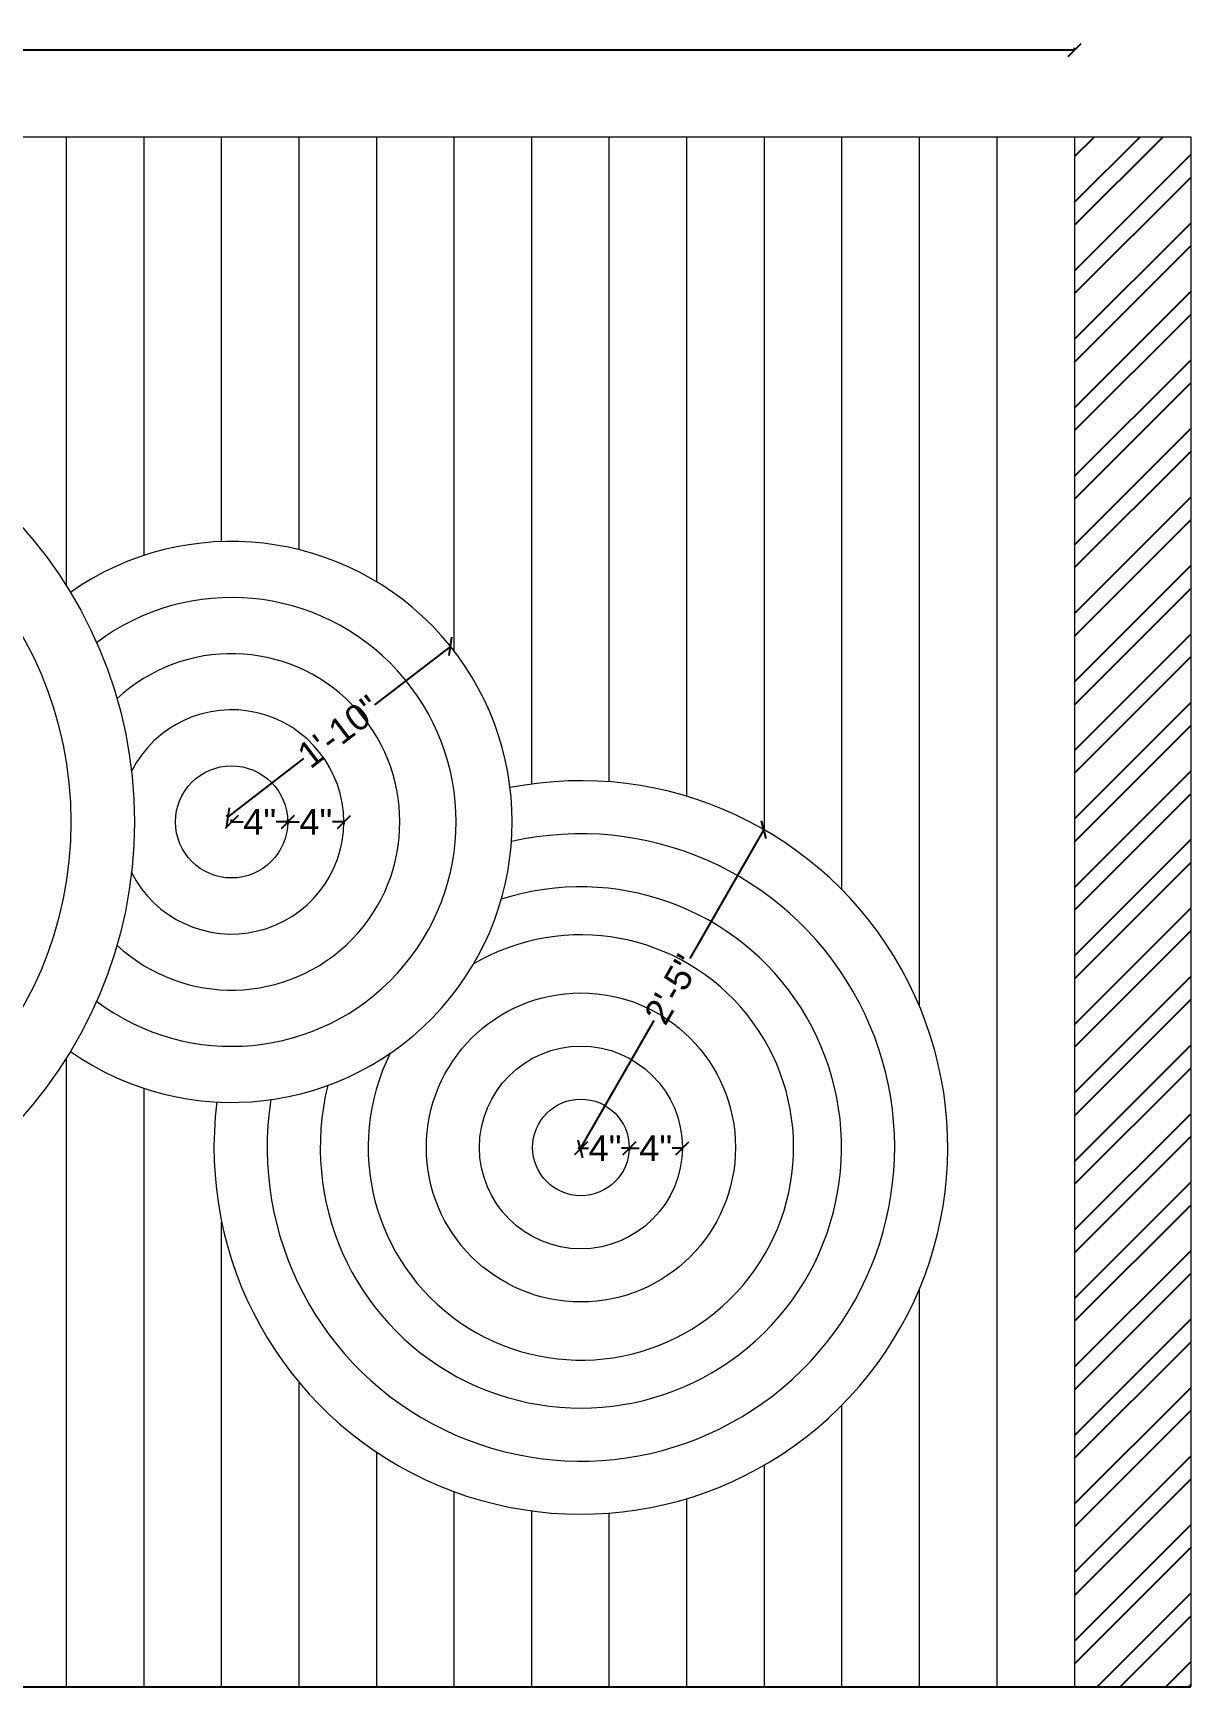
# Model space of a CAD drawing. Header units: inches. Extents: x 213 to 17763, y -4830 to 1802.
# Drawn here: x 16943.5 to 17033.1, y -2115 to -1987 of the extents above; entities that cross this region are included whole.
import ezdxf

# ---------------------------------------------------------------- set-up
doc = ezdxf.new("R2010")
doc.units = ezdxf.units.IN
doc.header["$MEASUREMENT"] = 0
doc.layers.add('IEL-HATCH-002', color=7, linetype='Continuous')
doc.layers.add('wall', color=3, linetype='Continuous', lineweight=70)
doc.styles.add('b.k', font='verdana.ttf')
doc.styles.get("Standard").update_dxf_attribs({"font": 'arial.ttf'})
doc.dimstyles.new('STANDARD$0', dxfattribs={"dimscale": 0, "dimtxt": 6, "dimasz": 3, "dimexe": 2, "dimexo": 2, "dimgap": 0, "dimtad": 0, "dimtih": 1, "dimtoh": 1, "dimdec": 1, "dimzin": 0, "dimdsep": 46, "dimlunit": 4, "dimtxsty": 'b.k', "dimcen": 2.5, "dimclrd": 256, "dimclre": 256, "dimclrt": 256, "dimadec": 0, "dimazin": 0, "dimtfac": 1, "dimtdec": 1, "dimtofl": 0, "dimtmove": 2, "dimatfit": 2, "dimfxl": 1, "dimfrac": 2, "dimtolj": 1, "dimtzin": 0, "dimlwd": 9, "dimlwe": 9, "dimarcsym": 0})

# ---------------------------------------------------------------- blocks, each defined once
blk = doc.blocks.new('_Oblique')
at = {"layer": 'wall', "color": 0, "lineweight": -2}
blk.add_line((-0.5, -0.5), (0.5, 0.5), dxfattribs=at)
blk = doc.blocks.new('*D1200')
at = {"color": 1, "lineweight": -2, "transparency": 16777216}
for p, q in [((16958.85, -2048.05), (16958.85, -2047.87)), ((16958.85, -2048.05), (16959.75, -2048.05)), ((16963.2, -2048.05), (16962.3, -2048.05)), ((16963.2, -2048.05), (16963.2, -2047.87))]:
    blk.add_line(p, q, dxfattribs=at)
at = {"layer": 'Defpoints', "color": 0, "transparency": 16777216}
for p in [(16958.85, -2048.05), (16963.2, -2048.05), (16963.2, -2048.05)]:
    blk.add_point(p, dxfattribs=at)
at = {"color": 1, "lineweight": -2, "transparency": 16777216, "rotation": 180}
blk.add_blockref('_Oblique', (16958.85, -2048.05), dxfattribs=at)
at = {"color": 1, "lineweight": -2, "transparency": 16777216}
blk.add_blockref('_Oblique', (16963.2, -2048.05), dxfattribs=at)
at = {"color": 1, "transparency": 16777216, "insert": (16961.03, -2048.05), "char_height": 2, "attachment_point": 5}
blk.add_mtext('\\A1;4"', dxfattribs=at)
blk = doc.blocks.new('*D1201')
at = {"color": 1, "lineweight": -2, "transparency": 16777216}
for p, q in [((16963.2, -2048.05), (16963.2, -2048.23)), ((16963.2, -2048.05), (16964.09, -2048.05)), ((16967.54, -2048.05), (16966.65, -2048.05)), ((16967.54, -2048.05), (16967.54, -2048.23))]:
    blk.add_line(p, q, dxfattribs=at)
at = {"layer": 'Defpoints', "color": 0, "transparency": 16777216}
for p in [(16963.2, -2048.05), (16967.54, -2048.05), (16967.54, -2048.05)]:
    blk.add_point(p, dxfattribs=at)
at = {"color": 1, "lineweight": -2, "transparency": 16777216, "rotation": 180}
blk.add_blockref('_Oblique', (16963.2, -2048.05), dxfattribs=at)
at = {"color": 1, "lineweight": -2, "transparency": 16777216}
blk.add_blockref('_Oblique', (16967.54, -2048.05), dxfattribs=at)
at = {"color": 1, "transparency": 16777216, "insert": (16965.37, -2048.05), "char_height": 2, "attachment_point": 5}
blk.add_mtext('\\A1;4"', dxfattribs=at)
blk = doc.blocks.new('*D1207')
at = {"color": 1, "lineweight": -2, "transparency": 16777216}
for p, q in [((16975.79, -2034.46), (16969.9, -2038.98)), ((16975.81, -2034.49), (16975.68, -2034.32)), ((16958.56, -2047.67), (16964.45, -2043.15)), ((16958.58, -2047.7), (16958.45, -2047.52))]:
    blk.add_line(p, q, dxfattribs=at)
at = {"layer": 'Defpoints', "color": 0, "transparency": 16777216}
for p in [(16975.79, -2034.46), (16976.08, -2034.84), (16958.85, -2048.05)]:
    blk.add_point(p, dxfattribs=at)
at = {"color": 1, "lineweight": -2, "transparency": 16777216}
for p, rotation in [((16975.79, -2034.46), 37.47041109734113), ((16958.56, -2047.67), 217.4704110973411)]:
    blk.add_blockref('_Oblique', p, dxfattribs=dict(at, rotation=rotation))
at = {"color": 1, "transparency": 16777216, "insert": (16967.17, -2041.06), "char_height": 2, "attachment_point": 5, "rotation": 37.4704}
blk.add_mtext('\\A1;1\'-10"', dxfattribs=at)
blk = doc.blocks.new('*D1194')
at = {"color": 1, "lineweight": -2, "transparency": 16777216}
for p, q in [((16985.88, -2073.31), (16985.88, -2073.49)), ((16985.88, -2073.31), (16986.47, -2073.31)), ((16989.62, -2073.31), (16989.03, -2073.31)), ((16989.62, -2073.31), (16989.62, -2073.49))]:
    blk.add_line(p, q, dxfattribs=at)
at = {"layer": 'Defpoints', "color": 0, "transparency": 16777216}
for p in [(16985.88, -2073.25), (16989.62, -2073.25), (16989.62, -2073.31)]:
    blk.add_point(p, dxfattribs=at)
at = {"color": 1, "lineweight": -2, "transparency": 16777216, "rotation": 180}
blk.add_blockref('_Oblique', (16985.88, -2073.31), dxfattribs=at)
at = {"color": 1, "lineweight": -2, "transparency": 16777216}
blk.add_blockref('_Oblique', (16989.62, -2073.31), dxfattribs=at)
at = {"color": 1, "transparency": 16777216, "insert": (16987.75, -2073.31), "char_height": 2, "attachment_point": 5}
blk.add_mtext('\\A1;4"', dxfattribs=at)
blk = doc.blocks.new('*D1195')
at = {"color": 1, "lineweight": -2, "transparency": 16777216}
for p, q in [((16989.62, -2073.31), (16989.62, -2073.49)), ((16989.62, -2073.31), (16990.39, -2073.31)), ((16993.72, -2073.31), (16992.95, -2073.31)), ((16993.72, -2073.31), (16993.72, -2073.49))]:
    blk.add_line(p, q, dxfattribs=at)
at = {"layer": 'Defpoints', "color": 0, "transparency": 16777216}
for p in [(16989.62, -2073.25), (16993.72, -2073.3), (16993.72, -2073.31)]:
    blk.add_point(p, dxfattribs=at)
at = {"color": 1, "lineweight": -2, "transparency": 16777216, "rotation": 180}
blk.add_blockref('_Oblique', (16989.62, -2073.31), dxfattribs=at)
at = {"color": 1, "lineweight": -2, "transparency": 16777216}
blk.add_blockref('_Oblique', (16993.72, -2073.31), dxfattribs=at)
at = {"color": 1, "transparency": 16777216, "insert": (16991.67, -2073.31), "char_height": 2, "attachment_point": 5}
blk.add_mtext('\\A1;4"', dxfattribs=at)
blk = doc.blocks.new('*D1196')
at = {"color": 1, "lineweight": -2, "transparency": 16777216}
for p, q in [((17000.04, -2048.64), (16994.31, -2058.61)), ((17000.04, -2048.64), (16999.88, -2048.55)), ((16985.83, -2073.38), (16991.56, -2063.41)), ((16985.83, -2073.38), (16985.68, -2073.29))]:
    blk.add_line(p, q, dxfattribs=at)
at = {"layer": 'Defpoints', "color": 0, "transparency": 16777216}
for p in [(17000.04, -2048.64), (17000.08, -2048.67), (16985.88, -2073.4)]:
    blk.add_point(p, dxfattribs=at)
at = {"color": 1, "lineweight": -2, "transparency": 16777216}
for p, rotation in [((17000.04, -2048.64), 60.1314322979547), ((16985.83, -2073.38), 240.1314322979547)]:
    blk.add_blockref('_Oblique', p, dxfattribs=dict(at, rotation=rotation))
at = {"color": 1, "transparency": 16777216, "insert": (16992.94, -2061.01), "char_height": 2, "attachment_point": 5, "rotation": 60.1314}
blk.add_mtext('\\A1;2\'-5"', dxfattribs=at)
blk = doc.blocks.new('*D1205')
at = {"color": 1, "lineweight": -2, "transparency": 16777216}
for p, q in [((16856.08, -1988.34), (16856.08, -1988.12)), ((17024.08, -1988.34), (17024.08, -1988.12)), ((16856.08, -1988.3), (16938.39, -1988.3)), ((17024.08, -1988.3), (16941.78, -1988.3))]:
    blk.add_line(p, q, dxfattribs=at)
at = {"layer": 'Defpoints', "color": 0, "transparency": 16777216}
for p in [(17024.08, -1988.3), (16856.08, -1995.01), (17024.08, -1995.01)]:
    blk.add_point(p, dxfattribs=at)
at = {"color": 1, "lineweight": -2, "transparency": 16777216, "rotation": 180}
blk.add_blockref('_Oblique', (16856.08, -1988.3), dxfattribs=at)
at = {"color": 1, "lineweight": -2, "transparency": 16777216}
blk.add_blockref('_Oblique', (17024.08, -1988.3), dxfattribs=at)
at = {"color": 1, "transparency": 16777216, "insert": (16940.08, -1988.3), "char_height": 2, "attachment_point": 5}
blk.add_mtext("\\A1;14'", dxfattribs=at)

msp = doc.modelspace()

# ---------------------------------------------------------------- hatches: boundary and pattern name
at = {"layer": 'IEL-HATCH-002', "true_color": 0xf27172, "transparency": 33554687}
h = msp.add_hatch(dxfattribs=at)
h.set_pattern_fill('ANSI32', color=11, scale=10)
h.set_pattern_definition([(45, (-814.6692, -386.327), (-2.6516504, 2.6516504), []), (45, (-812.9015, -386.327), (-2.6516504, 2.6516504), [])])
h.paths.add_polyline_path([(16856.08, -1995.01), (16847.08, -1995.01), (16847.08, -2115.01), (16856.08, -2115.01)])
h.paths.add_polyline_path([(17033.08, -1995.01), (17024.08, -1995.01), (17024.08, -2115.01), (17033.08, -2115.01)])

# ---------------------------------------------------------------- linework, layer by layer
at = {"lineweight": 5}
for p, q in [((16847.08, -1995.01), (17033.08, -1995.01)), ((17024.08, -1995.01), (17024.08, -2115.01)), ((17033.08, -1995.01), (17033.08, -2115.01))]:
    msp.add_line(p, q, dxfattribs=at)
at = {"color": 252, "lineweight": 5, "true_color": 0x939598}
for p, q in [((16946.08, -2029.8), (16946.08, -1995.01)), ((16952.08, -2027.43), (16952.08, -1995.01)), ((16958.08, -2026.36), (16958.08, -1995.01)), ((16964.08, -2026.98), (16964.08, -1995.01)), ((16970.08, -2029.47), (16970.08, -1995.01)), ((16976.08, -2034.84), (16976.08, -1995.01)), ((16982.08, -2045.11), (16982.08, -1995.01)), ((16988.08, -2044.94), (16988.08, -1995.01)), ((16994.08, -2046.07), (16994.08, -1995.01)), ((17000.08, -2048.67), (17000.08, -1995.01)), ((17006.08, -2053.3), (17006.08, -1995.01)), ((17012.08, -2062.32), (17012.08, -1995.01)), ((17018.08, -2115.01), (17018.08, -1995.01)), ((16946.08, -2115.01), (16946.08, -2066.3)), ((16952.08, -2115.01), (16952.08, -2068.67)), ((16958.08, -2115.01), (16958.08, -2079.03)), ((17012.08, -2115.01), (17012.08, -2084.17)), ((16964.08, -2115.01), (16964.08, -2091.44)), ((17006.08, -2115.01), (17006.08, -2093.19)), ((16970.08, -2115.01), (16970.08, -2096.84)), ((17000.08, -2115.01), (17000.08, -2097.83)), ((16976.08, -2115.01), (16976.08, -2099.9)), ((16994.08, -2115.01), (16994.08, -2100.43)), ((16982.08, -2115.01), (16982.08, -2101.38)), ((16988.08, -2115.01), (16988.08, -2101.55))]:
    msp.add_line(p, q, dxfattribs=at)
msp.add_line((16847.08, -2115.01), (17033.08, -2115.01))
for centre, radius in [((16916.96, -2048.05), 34.37), ((16916.96, -2048.05), 29.46), ((16958.85, -2048.05), 4.34), ((16985.88, -2073.25), 11.96), ((16985.88, -2073.25), 7.85), ((16985.88, -2073.25), 3.74)]:
    msp.add_circle(centre, radius, dxfattribs=at)
for centre, radius, start, end in [((16958.85, -2048.05), 21.71, 234.9295, 125.0705), ((16958.85, -2048.05), 17.37, 233.0122, 126.9878), ((16958.85, -2048.05), 13.02, 227.0556, 132.9444), ((16958.85, -2048.05), 8.68, 206.8245, 153.1755), ((16985.88, -2073.25), 28.39, 172.8741, 101.1284), ((16985.88, -2073.25), 24.28, 171.2279, 102.7746), ((16985.88, -2073.25), 20.17, 166.2288, 107.7737), ((16985.88, -2073.25), 16.46, 153.6969, 120.3056)]:
    msp.add_arc(centre, radius, start, end, dxfattribs=at)

# ---------------------------------------------------------------- dimensions: what is measured, and where the dimension line sits
for base, p1, p2, override, picture, middle in [((17024.08, -1988.3), (16856.08, -1995.01), (17024.08, -1995.01), {"dimscale": 1, "dimtxt": 2, "dimasz": 1, "dimexe": 0.18, "dimexo": 0.0625, "dimgap": 0.09, "dimtih": 0, "dimtoh": 0, "dimdec": 0, "dimtxsty": 'Standard', "dimblk": 'Oblique', "dimcen": 0.09, "dimclrd": 1, "dimclre": 1, "dimclrt": 1, "dimtdec": 0, "dimtmove": 1, "dimatfit": 3, "dimldrblk": 'Oblique', "dimfxl": 0.03937, "dimfxlon": 1, "dimfrac": 0, "dimlwd": 65534, "dimlwe": 65534, "dimarcsym": 1}, '*D1205', (16940.08, -1988.3)), ((16963.2, -2048.05), (16958.85, -2048.05), (16963.2, -2048.05), {"dimscale": 1, "dimtxt": 2, "dimasz": 1, "dimexe": 0.18, "dimexo": 0.0625, "dimgap": 0.09, "dimtih": 0, "dimtoh": 0, "dimdec": 0, "dimtxsty": 'Standard', "dimblk": 'Oblique', "dimcen": 0.09, "dimclrd": 1, "dimclre": 1, "dimclrt": 1, "dimtdec": 0, "dimtmove": 0, "dimatfit": 3, "dimldrblk": 'Oblique', "dimfxl": 0.03937, "dimfxlon": 1, "dimfrac": 0, "dimlwd": 65534, "dimlwe": 65534, "dimarcsym": 1}, '*D1200', (16961.03, -2048.05)), ((16967.54, -2048.05), (16963.2, -2048.05), (16967.54, -2048.05), {"dimscale": 1, "dimtxt": 2, "dimasz": 1, "dimexe": 0.18, "dimexo": 0.0625, "dimgap": 0.09, "dimtih": 0, "dimtoh": 0, "dimdec": 0, "dimtxsty": 'Standard', "dimblk": 'Oblique', "dimcen": 0.09, "dimclrd": 1, "dimclre": 1, "dimclrt": 1, "dimtdec": 0, "dimtmove": 0, "dimatfit": 3, "dimldrblk": 'Oblique', "dimfxl": 0.03937, "dimfxlon": 1, "dimfrac": 0, "dimlwd": 65534, "dimlwe": 65534, "dimarcsym": 1}, '*D1201', (16965.37, -2048.05)), ((16989.62, -2073.31), (16985.88, -2073.25), (16989.62, -2073.25), {"dimscale": 1, "dimtxt": 2, "dimasz": 1, "dimexe": 0.18, "dimexo": 0.0625, "dimgap": 0.09, "dimtih": 0, "dimtoh": 0, "dimdec": 0, "dimtxsty": 'Standard', "dimblk": 'Oblique', "dimcen": 0.09, "dimclrd": 1, "dimclre": 1, "dimclrt": 1, "dimtdec": 0, "dimtmove": 0, "dimatfit": 3, "dimldrblk": 'Oblique', "dimfxl": 0.03937, "dimfxlon": 1, "dimfrac": 0, "dimlwd": 65534, "dimlwe": 65534, "dimarcsym": 1}, '*D1194', (16987.75, -2073.31)), ((16993.72, -2073.31), (16989.62, -2073.25), (16993.72, -2073.3), {"dimscale": 1, "dimtxt": 2, "dimasz": 1, "dimexe": 0.18, "dimexo": 0.0625, "dimgap": 0.09, "dimtih": 0, "dimtoh": 0, "dimdec": 0, "dimtxsty": 'Standard', "dimblk": 'Oblique', "dimcen": 0.09, "dimclrd": 1, "dimclre": 1, "dimclrt": 1, "dimtdec": 0, "dimtmove": 1, "dimatfit": 3, "dimldrblk": 'Oblique', "dimfxl": 0.03937, "dimfxlon": 1, "dimfrac": 0, "dimlwd": 65534, "dimlwe": 65534, "dimarcsym": 1}, '*D1195', (16991.67, -2073.31))]:
    dim = msp.add_linear_dim(base=base, p1=p1, p2=p2, dimstyle='STANDARD$0', override=override)
    dim.commit()
    dim.dimension.update_dxf_attribs({"geometry": picture, "text_midpoint": middle})
for p1, p2, distance, override, picture, middle in [((16958.85, -2048.05), (16976.08, -2034.84), 0.48, {"dimscale": 1, "dimtxt": 2, "dimasz": 1, "dimexe": 0.18, "dimexo": 0.0625, "dimgap": 0.09, "dimtih": 0, "dimtoh": 0, "dimdec": 0, "dimtxsty": 'Standard', "dimblk": 'Oblique', "dimcen": 0.09, "dimclrd": 1, "dimclre": 1, "dimclrt": 1, "dimtdec": 0, "dimtmove": 0, "dimatfit": 3, "dimldrblk": 'Oblique', "dimfxl": 0.03937, "dimfxlon": 1, "dimfrac": 0, "dimlwd": 65534, "dimlwe": 65534, "dimarcsym": 1}, '*D1207', (16967.17, -2041.06)), ((16985.88, -2073.4), (17000.08, -2048.67), 0.05, {"dimscale": 1, "dimtxt": 2, "dimasz": 1, "dimexe": 0.18, "dimexo": 0.0625, "dimgap": 0.09, "dimtih": 0, "dimtoh": 0, "dimdec": 0, "dimtxsty": 'Standard', "dimblk": 'Oblique', "dimcen": 0.09, "dimclrd": 1, "dimclre": 1, "dimclrt": 1, "dimtdec": 0, "dimtmove": 1, "dimatfit": 3, "dimldrblk": 'Oblique', "dimfxl": 0.03937, "dimfxlon": 1, "dimfrac": 0, "dimlwd": 65534, "dimlwe": 65534, "dimarcsym": 1}, '*D1196', (16992.94, -2061.01))]:
    dim = msp.add_aligned_dim(p1=p1, p2=p2, distance=distance, dimstyle='STANDARD$0', override=override)
    dim.commit()
    dim.dimension.update_dxf_attribs({"geometry": picture, "text_midpoint": middle})

doc.saveas('drawing.dxf')
